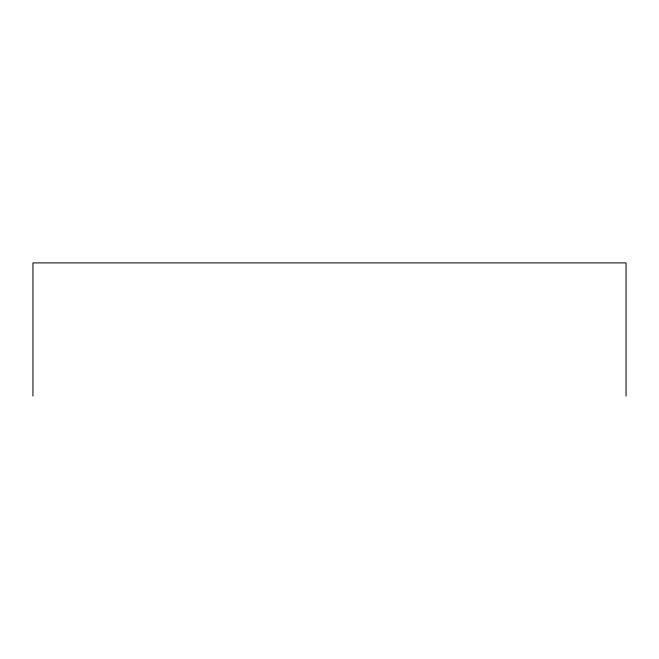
<?xml version="1.0" encoding="UTF-8"?>
<svg xmlns="http://www.w3.org/2000/svg" width="659" height="659" viewBox="0 0 659 659"><rect width="100%" height="100%" fill="white"/><g stroke="black" fill="none" stroke-linecap="round" stroke-linejoin="round"><path stroke-width="0.99" d="M626.05 396.1L626.05 262.9L32.95 262.9L32.95 396.1"/></g></svg>
